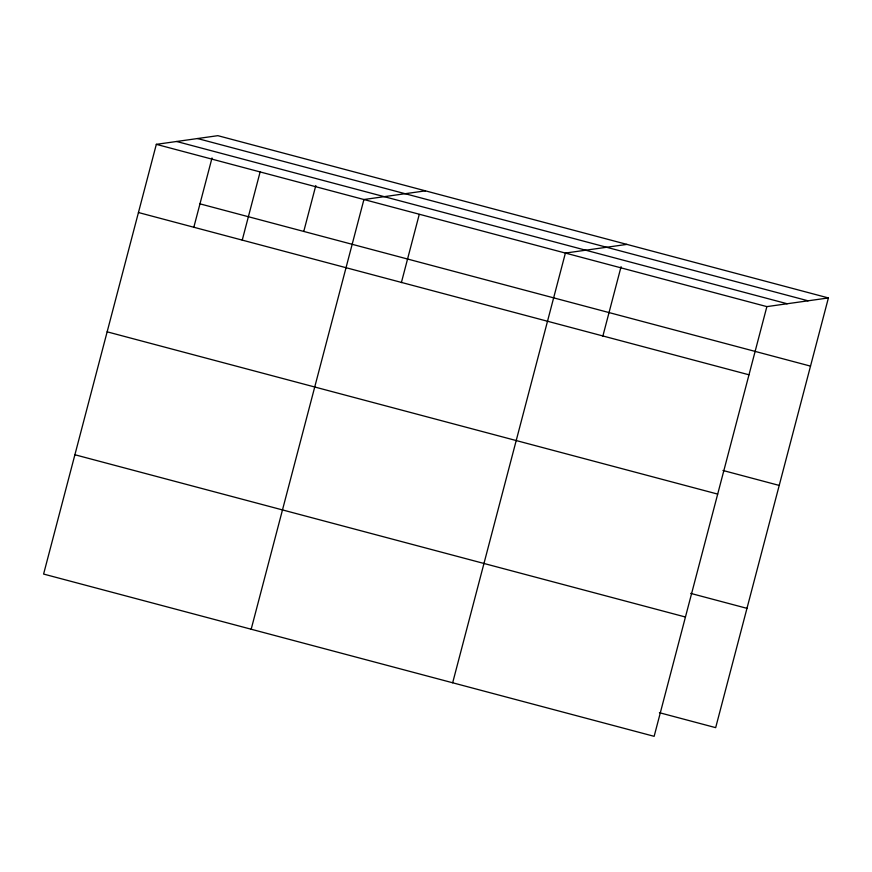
<?xml version="1.0" encoding="UTF-8"?>
<svg xmlns="http://www.w3.org/2000/svg" width="872" height="872" viewBox="0 0 872 872"><rect width="100%" height="100%" fill="white"/><g stroke="black" fill="none" stroke-linecap="round" stroke-linejoin="round"><path stroke-width="1.31" d="M828.4 297.941L217.858 135.672L156.328 144.349L43.6 574.059L654.142 736.328L766.87 306.617L828.4 297.941L715.672 727.651L659.417 712.697M193.78 227.45L212.016 157.963M242.242 240.116L260.129 171.937M303.761 231.44L315.806 185.551M251.18 629.224L363.918 199.525L425.438 190.848M401.371 282.626L419.247 214.447M452.666 682.776L565.394 253.065L626.924 244.4M602.846 336.167L621.071 266.679M197.552 138.539L808.093 300.807M176.635 141.493L787.176 303.75M156.328 144.349L766.87 306.617M199.971 203.852L810.513 366.12M138.441 212.528L748.983 374.797M722.953 470.466L779.219 485.421M107.147 331.829L717.689 494.097M690.711 593.396L746.966 608.34M74.894 454.748L685.447 617.016"/></g></svg>
